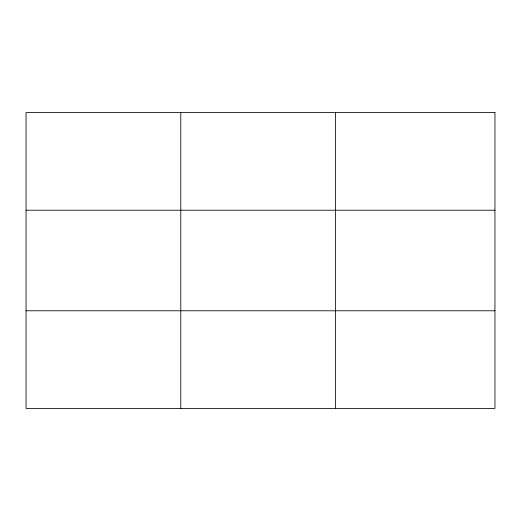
<?xml version="1.0" encoding="UTF-8"?>
<svg xmlns="http://www.w3.org/2000/svg" width="521" height="521" viewBox="0 0 521 521"><rect width="100%" height="100%" fill="white"/><g stroke="black" fill="none" stroke-linecap="round" stroke-linejoin="round"><path stroke-width="0.78" d="M180.787 408.399L180.787 112.601M335.524 408.399L335.524 112.601M26.05 210.217L494.95 210.217M26.05 310.783L494.95 310.783M494.95 112.601L494.95 408.399L26.05 408.399L26.05 112.601L494.95 112.601"/></g></svg>
